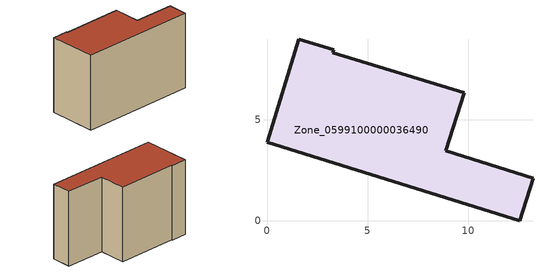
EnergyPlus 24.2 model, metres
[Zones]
Zone_0599100000036490
 floor ground (C_G): 12.56,0 0,3.89 1.59,9 3.31,8.48 3.26,8.35 9.81,6.36 8.89,3.48 13.22,2.1 z0
 wall outside (C_F): 0,3.89 12.56,0 13.22,2.1 8.89,3.48 9.81,6.36 3.26,8.35 3.31,8.48 1.59,9 0,3.89 z0:8.42
 roof outside (C_R): 8.89,3.48 9.81,6.36 3.26,8.35 3.31,8.48 1.59,9 0,3.89 12.56,0 13.22,2.1 z8.42
[BUILDING]
Pand.0599100000036490: North Axis=0; Terrain=City; Loads Convergence Tolerance Value=0.04; Temperature Convergence Tolerance Value=0.4; Solar Distribution=FullExterior; Maximum Number of Warmup Days=25; Minimum Number of Warmup Days=1
[Site:Location]
Rotterdam.The.Hague.AP_ZH_NLD Design_Conditions: Latitude=51.96; Longitude=4.45; Time Zone=1; Elevation=-4.5
[SITE:GROUNDTEMPERATURE:BUILDINGSURFACE]
18, 18, 18, 18, 18, 18, 18, 18, 18, 18, 18, 18
[MATERIAL] Thermal Absorptance=0.9; Solar Absorptance=0.7; Visible Absorptance=0.7
Name | Roughness | Thickness | Conductivity | Density | Specific Heat
G.TI.1975-1991 | MediumSmooth | 0.15 | 0.288461 | 540 | 1210
F.TI.1975-1991 | Rough | 0.3 | 0.230769 | 1920 | 840
R.TI.1975-1991 | MediumRough | 0.2 | 0.153846 | 1500 | 1000
[CONSTRUCTION]
C_G: G.TI.1975-1991
C_F: F.TI.1975-1991
C_R: R.TI.1975-1991
[ZONE]
Zone_0599100000036490: Type=1; Multiplier=1; Ceiling Height=Autocalculate; Volume=Autocalculate; Floor Area=autocalculate; Part of Total Floor Area=Yes
[ZONEINFILTRATION:DESIGNFLOWRATE]
Infil_Zone_0599100000036490: Zone or ZoneList or Space or SpaceList=Zone_0599100000036490; Schedule=AlwaysOn; Design Flow Rate Calculation Method=Flow/Area; Flow Rate per Floor Area=0.003; Constant Term Coefficient=1; Temperature Term Coefficient=0; Velocity Term Coefficient=0; Velocity Squared Term Coefficient=0
[HVACTEMPLATE:ZONE:IDEALLOADSAIRSYSTEM]
Zone_0599100000036490: Maximum Heating Supply Air Temperature=50; Minimum Cooling Supply Air Temperature=13; Maximum Heating Supply Air Humidity Ratio=0.0156; Minimum Cooling Supply Air Humidity Ratio=0.0077; Heating Limit=NoLimit; Cooling Limit=NoLimit; Dehumidification Control Type=ConstantSensibleHeatRatio; Cooling Sensible Heat Ratio=0.7; Dehumidification Setpoint=60; Humidification Control Type=None; Humidification Setpoint=30; Outdoor Air Method=None; Outdoor Air Flow Rate per Person=0.00944; Outdoor Air Flow Rate per Zone Floor Area=0; Outdoor Air Flow Rate per Zone=0; Demand Controlled Ventilation Type=None; Outdoor Air Economizer Type=NoEconomizer; Heat Recovery Type=None; Sensible Heat Recovery Effectiveness=0.7; Latent Heat Recovery Effectiveness=0.65
[ZONECONTROL:THERMOSTAT]
ThermostatControl_Zone_0599100000036490: Zone or ZoneList=Zone_0599100000036490; Control Type Schedule=DualSetpointControlType; Control 1=Thermostat_Zone_0599100000036490; Temperature Difference Between Cutout And Setpoint=0
[THERMOSTATSETPOINT:DUALSETPOINT]
Thermostat_Zone_0599100000036490: Heating Setpoint Temperature Schedule=HeatingSetpoint_Zone_0599100000036490; Cooling Setpoint Temperature Schedule=CoolingSetpoint_Zone_0599100000036490
[SCHEDULE:COMPACT]
HeatingSetpoint_Zone_0599100000036490: Through: 12/31, For: AllDays, Until: 24:00, 21
CoolingSetpoint_Zone_0599100000036490: Through: 12/31, For: AllDays, Until: 24:00, 24
DualSetpointControlType: Through: 12/31, For: AllDays, Until: 24:00, 4
AlwaysOn: Through: 12/31, For: AllDays, Until: 24:00, 1
